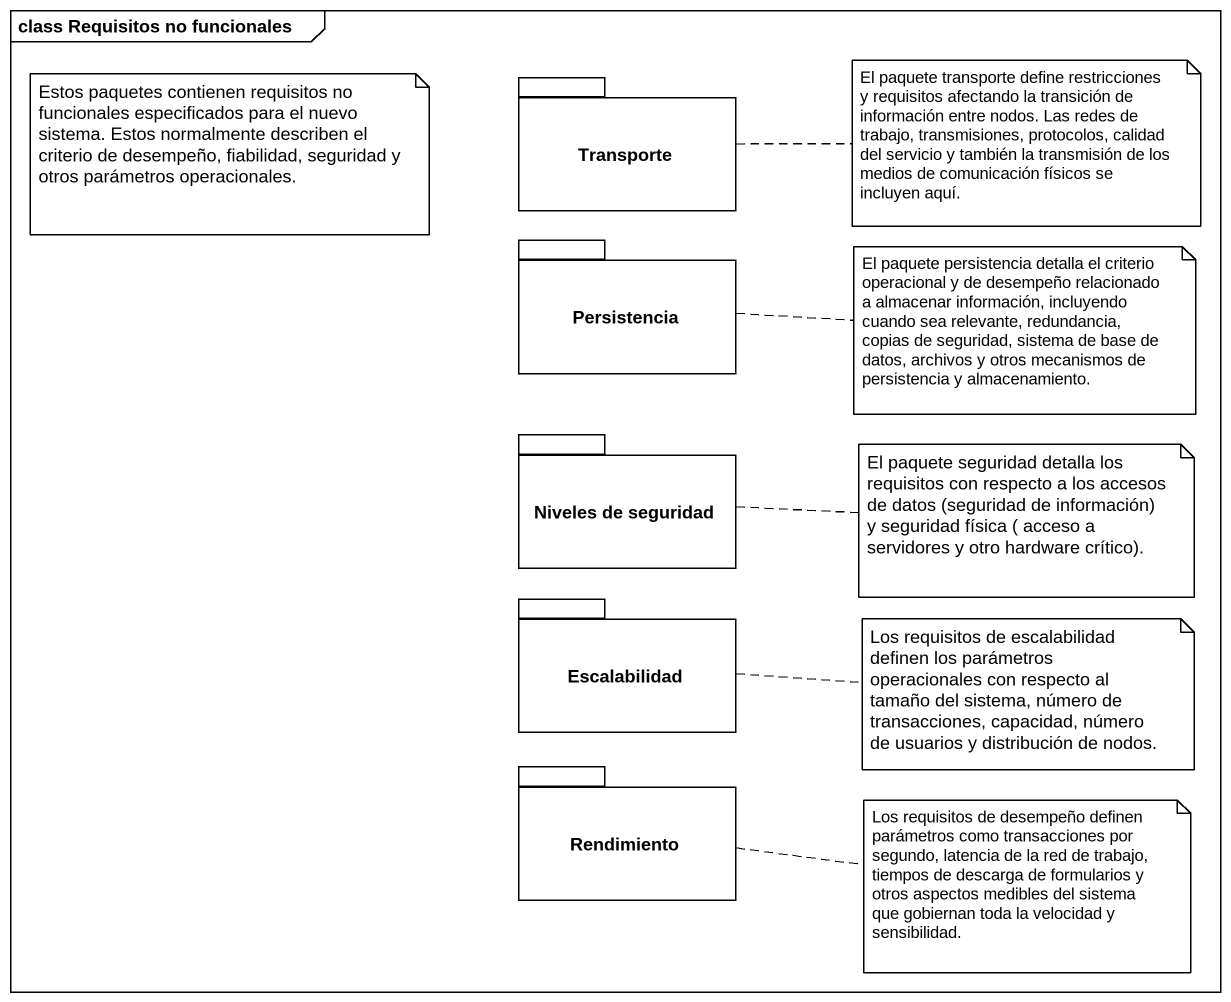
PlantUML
@startuml
mainframe class Requisitos no funcionales
package Transporte {
}
package Persistencia {
}
package "Niveles de seguridad" as Niveles_de_seguridad {
}
package Escalabilidad {
}
package Rendimiento {
}
note as N1
  Estos paquetes contienen requisitos no funcionales especificados para el nuevo sistema. Estos normalmente describen el criterio de desempeño, fiabilidad, seguridad y otros parámetros operacionales.
end note
note right of Transporte : El paquete transporte define restricciones y requisitos afectando la transición de información entre nodos. Las redes de trabajo, transmisiones, protocolos, calidad del servicio y también la transmisión de los medios de comunicación físicos se incluyen aquí.
note right of Persistencia : El paquete persistencia detalla el criterio operacional y de desempeño relacionado a almacenar información, incluyendo cuando sea relevante, redundancia, copias de seguridad, sistema de base de datos, archivos y otros mecanismos de persistencia y almacenamiento.
note right of Niveles_de_seguridad : El paquete seguridad detalla los requisitos con respecto a los accesos de datos (seguridad de información) y seguridad física ( acceso a servidores y otro hardware crítico).
note right of Escalabilidad : Los requisitos de escalabilidad definen los parámetros operacionales con respecto al tamaño del sistema, número de transacciones, capacidad, número de usuarios y distribución de nodos.
note right of Rendimiento : Los requisitos de desempeño definen parámetros como transacciones por segundo, latencia de la red de trabajo, tiempos de descarga de formularios y otros aspectos medibles del sistema que gobiernan toda la velocidad y sensibilidad.
@enduml
